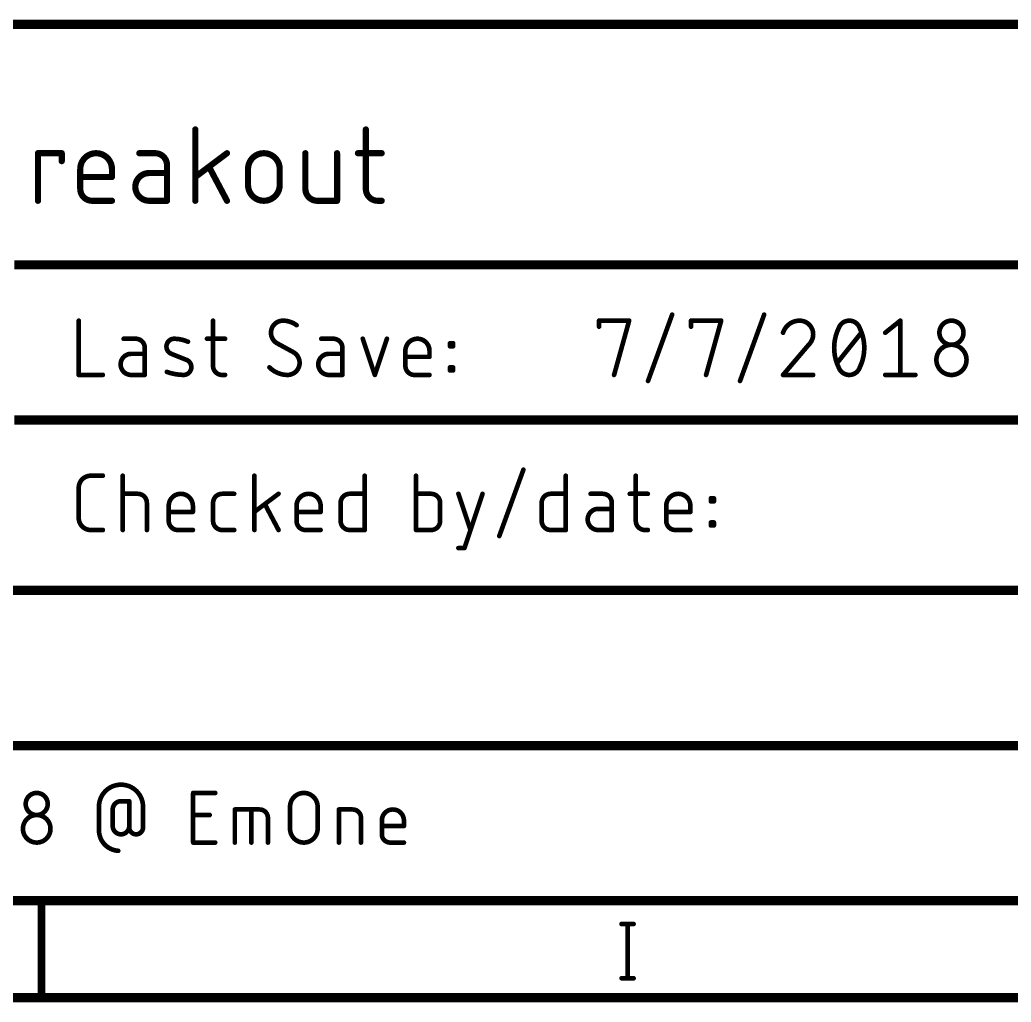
# Model space of a CAD drawing. Extents: x 0 to 388, y 0 to 261.
# Drawn here: x 306.39 to 338.88, y -0.15 to 32.03 of the extents above; entities that cross this region are included whole.
import ezdxf

# ---------------------------------------------------------------- set-up
doc = ezdxf.new("R2010")
doc.units = 0
doc.layers.add('94', color=14, linetype='CONTINUOUS')

msp = doc.modelspace()

# ---------------------------------------------------------------- linework, layer by layer
at = {"layer": '94'}
for points, const_width in [([(384.175, 31.877), (275.463, 31.877)], 0.3048), ([(312.1413, 26.1016), (312.1413, 28.4384)], 0.2032), ([(317.7302, 28.4384), (317.7302, 26.4911)], 0.2032), ([(306.9858, 26.1016), (306.9858, 27.6595)], 0.2032), ([(306.9858, 27.6595), (307.7647, 27.6595)], 0.2032), ([(307.7647, 27.6595), (307.7647, 27.3998)], 0.2032), ([(310.8248, 27.6595), (310.3055, 27.6595)], 0.2032), ([(313.1798, 27.6595), (312.1413, 26.8805)], 0.2032), ([(315.7484, 27.6595), (315.7484, 26.4911)], 0.2032), ([(316.787, 26.1016), (316.787, 27.6595)], 0.2032), ([(317.4706, 27.6595), (318.2495, 27.6595)], 0.2032), ([(311.2143, 26.1016), (311.2143, 27.27)], 0.2032), ([(313.1798, 26.1016), (312.5956, 27.2051)], 0.2032), ([(308.3713, 26.4911), (308.3713, 27.1402)], 0.2032), ([(309.4099, 26.8805), (308.3713, 26.8805)], 0.2032), ([(309.4099, 27.1402), (309.4099, 26.8805)], 0.2032), ([(311.2143, 27.0104), (310.6301, 27.0104)], 0.2032), ([(313.8694, 26.6209), (313.8694, 27.1402)], 0.2032), ([(314.9079, 27.1402), (314.9079, 26.6209)], 0.2032), ([(309.4099, 26.1016), (308.7608, 26.1016)], 0.2032), ([(310.6301, 26.1016), (311.2143, 26.1016)], 0.2032), ([(316.1379, 26.1016), (316.787, 26.1016)], 0.2032), ([(318.1197, 26.1016), (318.2495, 26.1016)], 0.2032), ([(306.213, 24.003), (384.175, 24.003)], 0.3048), ([(326.9775, 20.1986), (327.7677, 22.3718)], 0.1524), ([(329.9926, 20.1986), (330.7828, 22.3718)], 0.1524), ([(308.3212, 22.1742), (308.3212, 20.3962)], 0.1524), ([(312.7226, 22.1742), (312.7226, 20.6925)], 0.1524), ([(325.3712, 21.9766), (325.3712, 22.1742)], 0.1524), ([(325.3712, 22.1742), (326.359, 22.1742)], 0.1524), ([(326.359, 22.1742), (325.8651, 20.3962)], 0.1524), ([(328.3863, 21.9766), (328.3863, 22.1742)], 0.1524), ([(328.3863, 22.1742), (329.3741, 22.1742)], 0.1524), ([(329.3741, 22.1742), (328.8802, 20.3962)], 0.1524), ([(334.7514, 21.7791), (335.2453, 22.1742)], 0.1524), ([(335.2453, 22.1742), (335.2453, 20.3962)], 0.1524), ([(333.1752, 20.7913), (333.9654, 21.7791)], 0.1524), ([(310.1884, 21.5815), (309.7932, 21.5815)], 0.1524), ([(312.5251, 21.5815), (313.1177, 21.5815)], 0.1524), ([(315.3621, 21.137), (314.8188, 21.4334)], 0.1524), ([(316.6652, 21.5815), (316.2701, 21.5815)], 0.1524), ([(317.6299, 21.5815), (318.025, 20.3962)], 0.1524), ([(318.025, 20.3962), (318.4201, 21.5815)], 0.1524), ([(320.4881, 21.3346), (320.4881, 21.4334)], 0.1524), ([(320.4881, 21.4334), (320.5869, 21.4334)], 0.1524), ([(320.5869, 21.4334), (320.5869, 21.3346)], 0.1524), ([(332.241, 21.384), (331.4014, 20.3962)], 0.1524), ([(310.4847, 21.0876), (310.0402, 21.0876)], 0.1524), ([(310.4847, 20.3962), (310.4847, 21.2852)], 0.1524), ([(311.8509, 20.8901), (311.357, 21.0876)], 0.1524), ([(316.9615, 21.0876), (316.517, 21.0876)], 0.1524), ([(316.9615, 20.3962), (316.9615, 21.2852)], 0.1524), ([(319.0257, 20.6925), (319.0257, 21.1864)], 0.1524), ([(319.816, 21.1864), (319.816, 20.9889)], 0.1524), ([(320.5869, 21.3346), (320.4881, 21.3346)], 0.1524), ([(319.816, 20.9889), (319.0257, 20.9889)], 0.1524), ([(308.3212, 20.3962), (309.1114, 20.3962)], 0.1524), ([(310.0402, 20.3962), (310.4847, 20.3962)], 0.1524), ([(313.019, 20.3962), (313.1177, 20.3962)], 0.1524), ([(316.517, 20.3962), (316.9615, 20.3962)], 0.1524), ([(319.816, 20.3962), (319.3221, 20.3962)], 0.1524), ([(320.4881, 20.5444), (320.4881, 20.6431)], 0.1524), ([(320.4881, 20.6431), (320.5869, 20.6431)], 0.1524), ([(320.5869, 20.5444), (320.4881, 20.5444)], 0.1524), ([(320.5869, 20.6431), (320.5869, 20.5444)], 0.1524), ([(331.4014, 20.3962), (332.3891, 20.3962)], 0.1524), ([(334.7514, 20.3962), (335.7392, 20.3962)], 0.1524), ([(384.175, 18.923), (306.213, 18.923)], 0.3048), ([(322.1031, 15.1186), (322.8933, 17.2918)], 0.1524), ([(308.7163, 17.0942), (309.1114, 17.0942)], 0.1524), ([(309.7636, 15.3162), (309.7636, 17.0942)], 0.1524), ([(314.0786, 15.3162), (314.0786, 17.0942)], 0.1524), ([(317.6938, 17.0942), (317.6938, 15.3162)], 0.1524), ([(319.374, 17.0942), (319.374, 15.3162)], 0.1524), ([(324.2824, 17.0942), (324.2824, 15.3162)], 0.1524), ([(326.5761, 17.0942), (326.5761, 15.6125)], 0.1524), ([(308.3212, 15.7113), (308.3212, 16.6991)], 0.1524), ([(309.7636, 16.5015), (310.2575, 16.5015)], 0.1524), ([(313.0209, 16.5015), (313.416, 16.5015)], 0.1524), ([(314.8689, 16.5015), (314.0786, 15.9089)], 0.1524), ([(317.2, 16.5015), (317.6938, 16.5015)], 0.1524), ([(319.8679, 16.5015), (319.374, 16.5015)], 0.1524), ([(320.7631, 16.5015), (321.1582, 15.3162)], 0.1524), ([(320.9606, 14.7235), (321.5533, 16.5015)], 0.1524), ([(323.7885, 16.5015), (324.2824, 16.5015)], 0.1524), ([(325.4936, 16.5015), (325.0985, 16.5015)], 0.1524), ([(326.3786, 16.5015), (326.9712, 16.5015)], 0.1524), ([(310.5538, 16.2052), (310.5538, 15.3162)], 0.1524), ([(312.7245, 15.6125), (312.7245, 16.2052)], 0.1524), ([(316.9036, 15.6125), (316.9036, 16.2052)], 0.1524), ([(320.1643, 15.6125), (320.1643, 16.2052)], 0.1524), ([(323.4921, 15.6125), (323.4921, 16.2052)], 0.1524), ([(325.7899, 15.3162), (325.7899, 16.2052)], 0.1524), ([(329.0373, 16.2546), (329.0373, 16.3534)], 0.1524), ([(329.0373, 16.3534), (329.1361, 16.3534)], 0.1524), ([(329.1361, 16.2546), (329.0373, 16.2546)], 0.1524), ([(329.1361, 16.3534), (329.1361, 16.2546)], 0.1524), ([(311.2711, 15.6125), (311.2711, 16.1064)], 0.1524), ([(312.0614, 15.9089), (311.2711, 15.9089)], 0.1524), ([(312.0614, 16.1064), (312.0614, 15.9089)], 0.1524), ([(314.8689, 15.3162), (314.4244, 16.1558)], 0.1524), ([(315.4588, 15.6125), (315.4588, 16.1064)], 0.1524), ([(316.249, 15.9089), (315.4588, 15.9089)], 0.1524), ([(316.249, 16.1064), (316.249, 15.9089)], 0.1524), ([(325.7899, 16.0076), (325.3454, 16.0076)], 0.1524), ([(327.5749, 15.6125), (327.5749, 16.1064)], 0.1524), ([(328.3651, 15.9089), (327.5749, 15.9089)], 0.1524), ([(328.3651, 16.1064), (328.3651, 15.9089)], 0.1524), ([(329.0373, 15.4644), (329.0373, 15.5631)], 0.1524), ([(329.0373, 15.5631), (329.1361, 15.5631)], 0.1524), ([(329.1361, 15.5631), (329.1361, 15.4644)], 0.1524), ([(309.1114, 15.3162), (308.7163, 15.3162)], 0.1524), ([(312.0614, 15.3162), (311.5675, 15.3162)], 0.1524), ([(313.416, 15.3162), (313.0209, 15.3162)], 0.1524), ([(316.249, 15.3162), (315.7551, 15.3162)], 0.1524), ([(317.6938, 15.3162), (317.2, 15.3162)], 0.1524), ([(319.374, 15.3162), (319.8679, 15.3162)], 0.1524), ([(324.2824, 15.3162), (323.7885, 15.3162)], 0.1524), ([(325.3454, 15.3162), (325.7899, 15.3162)], 0.1524), ([(326.8725, 15.3162), (326.9712, 15.3162)], 0.1524), ([(328.3651, 15.3162), (327.8713, 15.3162)], 0.1524), ([(329.1361, 15.4644), (329.0373, 15.4644)], 0.1524), ([(320.7631, 14.7235), (320.9606, 14.7235)], 0.1524), ([(275.463, 13.335), (358.68, 13.335)], 0.3048), ([(275.59, 8.255), (384.048, 8.255)], 0.3048), ([(309.9769, 6.4309), (309.706, 6.4309)], 0.1524), ([(309.9769, 6.4309), (309.9769, 5.5729)], 0.1524), ([(312.071, 5.0762), (312.071, 6.7018)], 0.1524), ([(312.071, 6.7018), (312.7935, 6.7018)], 0.1524), ([(308.9835, 6.2502), (308.9835, 5.4826)], 0.1524), ([(309.435, 6.1599), (309.435, 5.6181)], 0.1524), ([(310.4285, 5.5729), (310.4285, 6.2502)], 0.1524), ([(313.4367, 5.0762), (313.4367, 6.1599)], 0.1524), ([(313.4367, 6.1599), (314.2495, 6.1599)], 0.1524), ([(313.9785, 5.0762), (313.9785, 6.1599)], 0.1524), ([(315.2464, 5.5278), (315.2464, 6.2502)], 0.1524), ([(316.1495, 6.2502), (316.1495, 5.5278)], 0.1524), ([(316.8477, 5.0762), (316.8477, 6.1599)], 0.1524), ([(316.8477, 6.1599), (317.2993, 6.1599)], 0.1524), ([(312.071, 5.9793), (312.6129, 5.9793)], 0.1524), ([(314.5204, 5.889), (314.5204, 5.0762)], 0.1524), ([(317.5702, 5.889), (317.5702, 5.0762)], 0.1524), ([(318.2545, 5.3471), (318.2545, 5.7987)], 0.1524), ([(318.977, 5.7987), (318.977, 5.6181)], 0.1524), ([(318.977, 5.6181), (318.2545, 5.6181)], 0.1524), ([(312.7935, 5.0762), (312.071, 5.0762)], 0.1524), ([(318.977, 5.0762), (318.5255, 5.0762)], 0.1524), ([(275.463, 3.175), (384.175, 3.175)], 0.3048), ([(307.1, 0), (307.1, 3)], 0.254), ([(326.1102, 2.4082), (326.5053, 2.4082)], 0.1524), ([(326.3078, 2.4082), (326.3078, 0.6302)], 0.1524), ([(326.1102, 0.6302), (326.5053, 0.6302)], 0.1524), ([(269.1, 0), (307.1, 0)], 0.3048), ([(307.1, 0), (345.1, 0)], 0.3048)]:
    msp.add_lwpolyline(points, dxfattribs=dict(at, const_width=const_width))
for points, const_width in [([(312.1921, 28.4384, 1), (312.0905, 28.4384)], 0.1016), ([(317.781, 28.4384, 1), (317.6794, 28.4384)], 0.1016), ([(307.0366, 27.6595, 1), (306.935, 27.6595)], 0.1016), ([(306.9858, 27.7103, 1), (306.9858, 27.6087)], 0.1016), ([(307.8155, 27.6595, 1), (307.7139, 27.6595)], 0.1016), ([(307.7647, 27.6087, 1), (307.7647, 27.7103)], 0.1016), ([(309.4099, 27.1402, 1), (308.3713, 27.1402)], 0.2032), ([(310.3055, 27.7103, 1), (310.3055, 27.6087)], 0.1016), ([(311.2143, 27.27, 0.4142), (310.8248, 27.6595)], 0.2032), ([(310.8248, 27.7103, 1), (310.8248, 27.6087)], 0.1016), ([(310.8248, 27.6087, 1), (310.8248, 27.7103)], 0.1016), ([(313.2103, 27.6188, 1), (313.1494, 27.7001)], 0.1016), ([(314.9079, 27.1402, 1), (313.8694, 27.1402)], 0.2032), ([(315.7992, 27.6595, 1), (315.6976, 27.6595)], 0.1016), ([(316.8378, 27.6595, 1), (316.7362, 27.6595)], 0.1016), ([(317.4706, 27.7103, 1), (317.4706, 27.6087)], 0.1016), ([(318.2495, 27.6087, 1), (318.2495, 27.7103)], 0.1016), ([(307.7139, 27.3998, 1), (307.8155, 27.3998)], 0.1016), ([(311.2651, 27.27, 1), (311.1635, 27.27)], 0.1016), ([(311.1635, 27.27, 1), (311.2651, 27.27)], 0.1016), ([(312.6405, 27.2289, 1), (312.5507, 27.1813)], 0.1016), ([(308.4221, 27.1402, 1), (308.3205, 27.1402)], 0.1016), ([(308.3205, 27.1402, 1), (308.4221, 27.1402)], 0.1016), ([(308.3713, 26.9313, 1), (308.3713, 26.8297)], 0.1016), ([(309.4607, 27.1402, 1), (309.3591, 27.1402)], 0.1016), ([(309.3591, 27.1402, 1), (309.4607, 27.1402)], 0.1016), ([(309.4099, 26.8297, 1), (309.4099, 26.9313)], 0.1016), ([(310.6301, 27.0104, 1), (310.6301, 26.1016)], 0.2032), ([(310.6301, 27.0612, 1), (310.6301, 26.9596)], 0.1016), ([(310.6301, 26.9596, 1), (310.6301, 27.0612)], 0.1016), ([(311.2143, 26.9596, 1), (311.2143, 27.0612)], 0.1016), ([(312.1108, 26.9212, 1), (312.1717, 26.8399)], 0.1016), ([(313.9202, 27.1402, 1), (313.8186, 27.1402)], 0.1016), ([(313.8186, 27.1402, 1), (313.9202, 27.1402)], 0.1016), ([(314.9587, 27.1402, 1), (314.8571, 27.1402)], 0.1016), ([(314.8571, 27.1402, 1), (314.9587, 27.1402)], 0.1016), ([(309.3591, 26.8805, 1), (309.4607, 26.8805)], 0.1016), ([(313.8694, 26.6209, 1), (314.9079, 26.6209)], 0.2032), ([(313.9202, 26.6209, 1), (313.8186, 26.6209)], 0.1016), ([(313.8186, 26.6209, 1), (313.9202, 26.6209)], 0.1016), ([(314.9587, 26.6209, 1), (314.8571, 26.6209)], 0.1016), ([(314.8571, 26.6209, 1), (314.9587, 26.6209)], 0.1016), ([(308.3713, 26.4911, 0.4142), (308.7608, 26.1016)], 0.2032), ([(308.4221, 26.4911, 1), (308.3205, 26.4911)], 0.1016), ([(308.3205, 26.4911, 1), (308.4221, 26.4911)], 0.1016), ([(315.7484, 26.4911, 0.4142), (316.1379, 26.1016)], 0.2032), ([(315.7992, 26.4911, 1), (315.6976, 26.4911)], 0.1016), ([(315.6976, 26.4911, 1), (315.7992, 26.4911)], 0.1016), ([(317.7302, 26.4911, 0.4142), (318.1197, 26.1016)], 0.2032), ([(317.781, 26.4911, 1), (317.6794, 26.4911)], 0.1016), ([(317.6794, 26.4911, 1), (317.781, 26.4911)], 0.1016), ([(306.935, 26.1016, 1), (307.0366, 26.1016)], 0.1016), ([(308.7608, 26.1524, 1), (308.7608, 26.0508)], 0.1016), ([(308.7608, 26.0508, 1), (308.7608, 26.1524)], 0.1016), ([(309.4099, 26.0508, 1), (309.4099, 26.1524)], 0.1016), ([(310.6301, 26.1524, 1), (310.6301, 26.0508)], 0.1016), ([(310.6301, 26.0508, 1), (310.6301, 26.1524)], 0.1016), ([(311.1635, 26.1016, 1), (311.2651, 26.1016)], 0.1016), ([(311.2143, 26.0508, 1), (311.2143, 26.1524)], 0.1016), ([(312.0905, 26.1016, 1), (312.1921, 26.1016)], 0.1016), ([(313.1349, 26.0778, 1), (313.2247, 26.1254)], 0.1016), ([(316.1379, 26.1524, 1), (316.1379, 26.0508)], 0.1016), ([(316.1379, 26.0508, 1), (316.1379, 26.1524)], 0.1016), ([(316.7362, 26.1016, 1), (316.8378, 26.1016)], 0.1016), ([(316.787, 26.0508, 1), (316.787, 26.1524)], 0.1016), ([(318.1197, 26.1524, 1), (318.1197, 26.0508)], 0.1016), ([(318.1197, 26.0508, 1), (318.1197, 26.1524)], 0.1016), ([(318.2495, 26.0508, 1), (318.2495, 26.1524)], 0.1016), ([(327.8035, 22.3587, 1), (327.7319, 22.3848)], 0.0762), ([(330.8186, 22.3587, 1), (330.747, 22.3848)], 0.0762), ([(308.3593, 22.1742, 1), (308.2831, 22.1742)], 0.0762), ([(312.7607, 22.1742, 1), (312.6845, 22.1742)], 0.0762), ([(315.0163, 22.1742, 0.4142), (314.6212, 21.7791)], 0.1524), ([(315.4608, 22.026, 0.1623), (315.0163, 22.1742)], 0.1524), ([(315.0163, 22.2123, 1), (315.0163, 22.1361)], 0.0762), ([(315.0163, 22.1361, 1), (315.0163, 22.2123)], 0.0762), ([(315.438, 21.9956, 1), (315.4837, 22.0565)], 0.0762), ([(325.4093, 22.1742, 1), (325.3331, 22.1742)], 0.0762), ([(325.3712, 22.2123, 1), (325.3712, 22.1361)], 0.0762), ([(326.3957, 22.164, 1), (326.3223, 22.1844)], 0.0762), ([(326.359, 22.1361, 1), (326.359, 22.2123)], 0.0762), ([(328.4244, 22.1742, 1), (328.3482, 22.1742)], 0.0762), ([(328.3863, 22.2123, 1), (328.3863, 22.1361)], 0.0762), ([(329.4108, 22.164, 1), (329.3373, 22.1844)], 0.0762), ([(329.3741, 22.1361, 1), (329.3741, 22.2123)], 0.0762), ([(331.9446, 22.1742, 0.3252), (331.4014, 21.7791)], 0.1524), ([(332.3891, 21.7297, 0.4142), (331.9446, 22.1742)], 0.1524), ([(331.9446, 22.2123, 1), (331.9446, 22.1361)], 0.0762), ([(331.9446, 22.1361, 1), (331.9446, 22.2123)], 0.0762), ([(333.5703, 22.1742, 0.3205), (333.2246, 21.9273)], 0.1524), ([(333.916, 21.9273, 0.3205), (333.5703, 22.1742)], 0.1524), ([(333.5703, 22.2123, 1), (333.5703, 22.1361)], 0.0762), ([(333.5703, 22.1361, 1), (333.5703, 22.2123)], 0.0762), ([(335.2834, 22.1742, 1), (335.2072, 22.1742)], 0.0762), ([(335.2691, 22.1444, 1), (335.2215, 22.204)], 0.0762), ([(337.3155, 21.7791, 1), (336.5253, 21.7791)], 0.1524), ([(314.6212, 21.7791, 0.2656), (314.8188, 21.4334)], 0.1524), ([(314.6593, 21.7791, 1), (314.5831, 21.7791)], 0.0762), ([(314.5831, 21.7791, 1), (314.6593, 21.7791)], 0.0762), ([(325.3331, 21.9766, 1), (325.4093, 21.9766)], 0.0762), ([(328.3482, 21.9766, 1), (328.4244, 21.9766)], 0.0762), ([(331.3651, 21.7908, 1), (331.4376, 21.7673)], 0.0762), ([(332.241, 21.384, 0.2053), (332.3891, 21.7297)], 0.1524), ([(332.4272, 21.7297, 1), (332.351, 21.7297)], 0.0762), ([(332.351, 21.7297, 1), (332.4272, 21.7297)], 0.0762), ([(333.2246, 21.9273, 0.1139), (333.0764, 21.2852)], 0.1524), ([(333.1885, 21.9396, 1), (333.2606, 21.9149)], 0.0762), ([(333.2588, 21.9106, 1), (333.1903, 21.9439)], 0.0762), ([(334.0642, 21.2852, 0.1139), (333.916, 21.9273)], 0.1524), ([(333.9503, 21.9439, 1), (333.8818, 21.9106)], 0.0762), ([(333.88, 21.9149, 1), (333.9521, 21.9396)], 0.0762), ([(333.9952, 21.7553, 1), (333.9356, 21.8029)], 0.0762), ([(334.7276, 21.8088, 1), (334.7752, 21.7493)], 0.0762), ([(336.5253, 21.7791, 1), (337.3155, 21.7791)], 0.1524), ([(336.5634, 21.7791, 1), (336.4872, 21.7791)], 0.0762), ([(336.4872, 21.7791, 1), (336.5634, 21.7791)], 0.0762), ([(337.3536, 21.7791, 1), (337.2774, 21.7791)], 0.0762), ([(337.2774, 21.7791, 1), (337.3536, 21.7791)], 0.0762), ([(309.7932, 21.6196, 1), (309.7932, 21.5434)], 0.0762), ([(310.4847, 21.2852, 0.4142), (310.1884, 21.5815)], 0.1524), ([(310.1884, 21.6196, 1), (310.1884, 21.5434)], 0.0762), ([(310.1884, 21.5434, 1), (310.1884, 21.6196)], 0.0762), ([(311.4558, 21.5815, 0.8318), (311.357, 21.0876)], 0.1524), ([(311.4563, 21.6196, 1), (311.4552, 21.5434)], 0.0762), ([(311.9003, 21.4828, 0.1025), (311.4558, 21.5815)], 0.1524), ([(311.4552, 21.5434, 1), (311.4563, 21.6196)], 0.0762), ([(311.8847, 21.448, 1), (311.9159, 21.5175)], 0.0762), ([(312.5251, 21.6196, 1), (312.5251, 21.5434)], 0.0762), ([(313.1177, 21.5434, 1), (313.1177, 21.6196)], 0.0762), ([(314.837, 21.4668, 1), (314.8005, 21.3999)], 0.0762), ([(314.7994, 21.4005, 1), (314.8381, 21.4662)], 0.0762), ([(316.2701, 21.6196, 1), (316.2701, 21.5434)], 0.0762), ([(316.9615, 21.2852, 0.4142), (316.6652, 21.5815)], 0.1524), ([(316.6652, 21.6196, 1), (316.6652, 21.5434)], 0.0762), ([(316.6652, 21.5434, 1), (316.6652, 21.6196)], 0.0762), ([(317.666, 21.5936, 1), (317.5937, 21.5695)], 0.0762), ([(318.4562, 21.5695, 1), (318.3839, 21.5936)], 0.0762), ([(319.8159, 21.1864, 1), (319.0257, 21.1864)], 0.1524), ([(320.5262, 21.4334, 1), (320.45, 21.4334)], 0.0762), ([(320.4881, 21.4715, 1), (320.4881, 21.3953)], 0.0762), ([(320.625, 21.4334, 1), (320.5488, 21.4334)], 0.0762), ([(320.5869, 21.3953, 1), (320.5869, 21.4715)], 0.0762), ([(332.2147, 21.4116, 1), (332.2672, 21.3564)], 0.0762), ([(332.27, 21.3593, 1), (332.2119, 21.4087)], 0.0762), ([(337.4143, 20.8901, 1), (336.4265, 20.8901)], 0.1524), ([(310.0402, 21.0876, 1), (310.0402, 20.3962)], 0.1524), ([(310.0402, 21.1257, 1), (310.0402, 21.0495)], 0.0762), ([(310.0402, 21.0495, 1), (310.0402, 21.1257)], 0.0762), ([(310.5228, 21.2852, 1), (310.4466, 21.2852)], 0.0762), ([(310.4466, 21.2852, 1), (310.5228, 21.2852)], 0.0762), ([(310.4847, 21.0495, 1), (310.4847, 21.1257)], 0.0762), ([(311.3712, 21.123, 1), (311.3429, 21.0523)], 0.0762), ([(311.3429, 21.0523, 1), (311.3712, 21.123)], 0.0762), ([(315.3814, 21.1699, 1), (315.3427, 21.1042)], 0.0762), ([(315.5596, 20.7913, 0.2656), (315.3621, 21.137)], 0.1524), ([(315.3438, 21.1036, 1), (315.3803, 21.1705)], 0.0762), ([(316.517, 21.0876, 1), (316.517, 20.3962)], 0.1524), ([(316.517, 21.1257, 1), (316.517, 21.0495)], 0.0762), ([(316.517, 21.0495, 1), (316.517, 21.1257)], 0.0762), ([(316.9996, 21.2852, 1), (316.9234, 21.2852)], 0.0762), ([(316.9234, 21.2852, 1), (316.9996, 21.2852)], 0.0762), ([(316.9615, 21.0495, 1), (316.9615, 21.1257)], 0.0762), ([(319.0638, 21.1864, 1), (318.9876, 21.1864)], 0.0762), ([(318.9876, 21.1864, 1), (319.0638, 21.1864)], 0.0762), ([(319.7778, 21.1864, 1), (319.854, 21.1864)], 0.0762), ([(319.8541, 21.1864, 1), (319.7779, 21.1864)], 0.0762), ([(320.4881, 21.3727, 1), (320.4881, 21.2965)], 0.0762), ([(320.45, 21.3346, 1), (320.5262, 21.3346)], 0.0762), ([(320.5488, 21.3346, 1), (320.625, 21.3346)], 0.0762), ([(320.5869, 21.2965, 1), (320.5869, 21.3727)], 0.0762), ([(333.0764, 21.2852, 0.1139), (333.2246, 20.6431)], 0.1524), ([(333.1145, 21.2852, 1), (333.0383, 21.2852)], 0.0762), ([(333.0383, 21.2852, 1), (333.1145, 21.2852)], 0.0762), ([(333.916, 20.6431, 0.1139), (334.0642, 21.2852)], 0.1524), ([(334.1023, 21.2852, 1), (334.0261, 21.2852)], 0.0762), ([(334.0261, 21.2852, 1), (334.1023, 21.2852)], 0.0762), ([(311.7521, 20.3962, 0.8318), (311.8509, 20.8901)], 0.1524), ([(311.8651, 20.9255, 1), (311.8368, 20.8547)], 0.0762), ([(311.8368, 20.8547, 1), (311.8651, 20.9255)], 0.0762), ([(315.1645, 20.3962, 0.4142), (315.5596, 20.7913)], 0.1524), ([(315.5977, 20.7913, 1), (315.5215, 20.7913)], 0.0762), ([(315.5215, 20.7913, 1), (315.5977, 20.7913)], 0.0762), ([(319.0257, 21.027, 1), (319.0257, 20.9508)], 0.0762), ([(319.7779, 20.9889, 1), (319.8541, 20.9889)], 0.0762), ([(319.816, 20.9508, 1), (319.816, 21.027)], 0.0762), ([(333.1454, 20.8151, 1), (333.2049, 20.7675)], 0.0762), ([(336.4265, 20.8901, 1), (337.4143, 20.8901)], 0.1524), ([(336.4646, 20.8901, 1), (336.3884, 20.8901)], 0.0762), ([(336.3884, 20.8901, 1), (336.4646, 20.8901)], 0.0762), ([(337.4524, 20.8901, 1), (337.3762, 20.8901)], 0.0762), ([(337.3762, 20.8901, 1), (337.4524, 20.8901)], 0.0762), ([(308.3212, 20.4343, 1), (308.3212, 20.3581)], 0.0762), ([(309.1114, 20.3581, 1), (309.1114, 20.4343)], 0.0762), ([(310.0402, 20.4343, 1), (310.0402, 20.3581)], 0.0762), ([(310.0402, 20.3581, 1), (310.0402, 20.4343)], 0.0762), ([(310.4847, 20.3581, 1), (310.4847, 20.4343)], 0.0762), ([(311.2089, 20.495, 0.083), (311.7521, 20.3962)], 0.1524), ([(311.2217, 20.5308, 1), (311.196, 20.4591)], 0.0762), ([(311.7527, 20.4343, 1), (311.7516, 20.3581)], 0.0762), ([(311.7516, 20.3581, 1), (311.7527, 20.4343)], 0.0762), ([(312.7226, 20.6925, 0.4142), (313.019, 20.3962)], 0.1524), ([(312.7607, 20.6925, 1), (312.6845, 20.6925)], 0.0762), ([(312.6845, 20.6925, 1), (312.7607, 20.6925)], 0.0762), ([(313.019, 20.4343, 1), (313.019, 20.3581)], 0.0762), ([(313.019, 20.3581, 1), (313.019, 20.4343)], 0.0762), ([(313.1177, 20.3581, 1), (313.1177, 20.4343)], 0.0762), ([(314.5989, 20.67, 1), (314.5448, 20.6163)], 0.0762), ([(314.5718, 20.6431, 0.2), (315.1645, 20.3962)], 0.1524), ([(315.1645, 20.4343, 1), (315.1645, 20.3581)], 0.0762), ([(315.1645, 20.3581, 1), (315.1645, 20.4343)], 0.0762), ([(316.517, 20.4343, 1), (316.517, 20.3581)], 0.0762), ([(316.517, 20.3581, 1), (316.517, 20.4343)], 0.0762), ([(316.9615, 20.3581, 1), (316.9615, 20.4343)], 0.0762), ([(319.0257, 20.6925, 0.4142), (319.3221, 20.3962)], 0.1524), ([(319.0638, 20.6925, 1), (318.9876, 20.6925)], 0.0762), ([(318.9876, 20.6925, 1), (319.0638, 20.6925)], 0.0762), ([(319.3221, 20.4343, 1), (319.3221, 20.3581)], 0.0762), ([(319.3221, 20.3581, 1), (319.3221, 20.4343)], 0.0762), ([(319.816, 20.3581, 1), (319.816, 20.4343)], 0.0762), ([(320.5262, 20.6431, 1), (320.45, 20.6431)], 0.0762), ([(320.4881, 20.6812, 1), (320.4881, 20.605)], 0.0762), ([(320.4881, 20.5825, 1), (320.4881, 20.5063)], 0.0762), ([(320.45, 20.5444, 1), (320.5262, 20.5444)], 0.0762), ([(320.625, 20.6431, 1), (320.5488, 20.6431)], 0.0762), ([(320.5488, 20.5444, 1), (320.625, 20.5444)], 0.0762), ([(320.5869, 20.605, 1), (320.5869, 20.6812)], 0.0762), ([(320.5869, 20.5063, 1), (320.5869, 20.5825)], 0.0762), ([(331.4014, 20.4343, 1), (331.4014, 20.3581)], 0.0762), ([(332.3891, 20.3581, 1), (332.3891, 20.4343)], 0.0762), ([(333.2606, 20.6555, 1), (333.1885, 20.6308)], 0.0762), ([(333.2246, 20.6431, 0.3205), (333.5703, 20.3962)], 0.1524), ([(333.1903, 20.6264, 1), (333.2588, 20.6598)], 0.0762), ([(333.5703, 20.3962, 0.3205), (333.916, 20.6431)], 0.1524), ([(333.5703, 20.4343, 1), (333.5703, 20.3581)], 0.0762), ([(333.5703, 20.3581, 1), (333.5703, 20.4343)], 0.0762), ([(333.8818, 20.6598, 1), (333.9503, 20.6264)], 0.0762), ([(333.952, 20.6308, 1), (333.88, 20.6555)], 0.0762), ([(334.7514, 20.4343, 1), (334.7514, 20.3581)], 0.0762), ([(335.7392, 20.3581, 1), (335.7392, 20.4343)], 0.0762), ([(308.2831, 20.3962, 1), (308.3593, 20.3962)], 0.0762), ([(310.4466, 20.3962, 1), (310.5228, 20.3962)], 0.0762), ([(316.9234, 20.3962, 1), (316.9996, 20.3962)], 0.0762), ([(317.9888, 20.4082, 1), (318.0611, 20.3842)], 0.0762), ([(317.9888, 20.3842, 1), (318.0611, 20.4082)], 0.0762), ([(325.8284, 20.4064, 1), (325.9018, 20.386)], 0.0762), ([(326.9417, 20.2117, 1), (327.0133, 20.1856)], 0.0762), ([(328.8435, 20.4064, 1), (328.9169, 20.386)], 0.0762), ([(329.9568, 20.2117, 1), (330.0284, 20.1856)], 0.0762), ([(331.3723, 20.4209, 1), (331.4304, 20.3715)], 0.0762), ([(335.2072, 20.3962, 1), (335.2834, 20.3962)], 0.0762), ([(322.9291, 17.2787, 1), (322.8575, 17.3048)], 0.0762), ([(308.7163, 17.0942, 0.4142), (308.3212, 16.6991)], 0.1524), ([(308.7163, 17.1323, 1), (308.7163, 17.0561)], 0.0762), ([(308.7163, 17.0561, 1), (308.7163, 17.1323)], 0.0762), ([(309.1114, 17.0561, 1), (309.1114, 17.1323)], 0.0762), ([(309.8017, 17.0942, 1), (309.7255, 17.0942)], 0.0762), ([(314.1167, 17.0942, 1), (314.0405, 17.0942)], 0.0762), ([(317.7319, 17.0942, 1), (317.6557, 17.0942)], 0.0762), ([(319.4121, 17.0942, 1), (319.3359, 17.0942)], 0.0762), ([(324.3205, 17.0942, 1), (324.2443, 17.0942)], 0.0762), ([(326.6142, 17.0942, 1), (326.538, 17.0942)], 0.0762), ([(308.3593, 16.6991, 1), (308.2831, 16.6991)], 0.0762), ([(308.2831, 16.6991, 1), (308.3593, 16.6991)], 0.0762), ([(309.7636, 16.5396, 1), (309.7636, 16.4634)], 0.0762), ([(310.5538, 16.2052, 0.4142), (310.2575, 16.5015)], 0.1524), ([(310.2575, 16.5396, 1), (310.2575, 16.4634)], 0.0762), ([(310.2575, 16.4634, 1), (310.2575, 16.5396)], 0.0762), ([(312.0614, 16.1064, 1), (311.2711, 16.1064)], 0.1524), ([(313.0209, 16.5015, 0.4142), (312.7245, 16.2052)], 0.1524), ([(313.0209, 16.5396, 1), (313.0209, 16.4634)], 0.0762), ([(313.0209, 16.4634, 1), (313.0209, 16.5396)], 0.0762), ([(313.416, 16.4634, 1), (313.416, 16.5396)], 0.0762), ([(314.8917, 16.4711, 1), (314.846, 16.532)], 0.0762), ([(316.249, 16.1064, 1), (315.4588, 16.1064)], 0.1524), ([(317.2, 16.5015, 0.4142), (316.9036, 16.2052)], 0.1524), ([(317.2, 16.5396, 1), (317.2, 16.4634)], 0.0762), ([(317.2, 16.4634, 1), (317.2, 16.5396)], 0.0762), ([(317.6938, 16.4634, 1), (317.6938, 16.5396)], 0.0762), ([(319.374, 16.5396, 1), (319.374, 16.4634)], 0.0762), ([(320.1643, 16.2052, 0.4142), (319.8679, 16.5015)], 0.1524), ([(319.8679, 16.5396, 1), (319.8679, 16.4634)], 0.0762), ([(319.8679, 16.4634, 1), (319.8679, 16.5396)], 0.0762), ([(320.7992, 16.5136, 1), (320.7269, 16.4895)], 0.0762), ([(321.5894, 16.4895, 1), (321.5171, 16.5136)], 0.0762), ([(323.7885, 16.5015, 0.4142), (323.4921, 16.2052)], 0.1524), ([(323.7885, 16.5396, 1), (323.7885, 16.4634)], 0.0762), ([(323.7885, 16.4634, 1), (323.7885, 16.5396)], 0.0762), ([(324.2824, 16.4634, 1), (324.2824, 16.5396)], 0.0762), ([(325.0985, 16.5396, 1), (325.0985, 16.4634)], 0.0762), ([(325.7899, 16.2052, 0.4142), (325.4936, 16.5015)], 0.1524), ([(325.4936, 16.5396, 1), (325.4936, 16.4634)], 0.0762), ([(325.4936, 16.4634, 1), (325.4936, 16.5396)], 0.0762), ([(326.3786, 16.5396, 1), (326.3786, 16.4634)], 0.0762), ([(326.9712, 16.4634, 1), (326.9712, 16.5396)], 0.0762), ([(328.3651, 16.1064, 1), (327.5749, 16.1064)], 0.1524), ([(310.5919, 16.2052, 1), (310.5157, 16.2052)], 0.0762), ([(310.5157, 16.2052, 1), (310.5919, 16.2052)], 0.0762), ([(312.7626, 16.2052, 1), (312.6864, 16.2052)], 0.0762), ([(312.6864, 16.2052, 1), (312.7626, 16.2052)], 0.0762), ([(316.9417, 16.2052, 1), (316.8655, 16.2052)], 0.0762), ([(316.8655, 16.2052, 1), (316.9417, 16.2052)], 0.0762), ([(320.2024, 16.2052, 1), (320.1262, 16.2052)], 0.0762), ([(320.1262, 16.2052, 1), (320.2024, 16.2052)], 0.0762), ([(323.5302, 16.2052, 1), (323.454, 16.2052)], 0.0762), ([(323.454, 16.2052, 1), (323.5302, 16.2052)], 0.0762), ([(325.828, 16.2052, 1), (325.7518, 16.2052)], 0.0762), ([(325.7518, 16.2052, 1), (325.828, 16.2052)], 0.0762), ([(329.0754, 16.3534, 1), (328.9992, 16.3534)], 0.0762), ([(329.0373, 16.3915, 1), (329.0373, 16.3153)], 0.0762), ([(329.0373, 16.2927, 1), (329.0373, 16.2165)], 0.0762), ([(328.9992, 16.2546, 1), (329.0754, 16.2546)], 0.0762), ([(329.1742, 16.3534, 1), (329.098, 16.3534)], 0.0762), ([(329.098, 16.2546, 1), (329.1742, 16.2546)], 0.0762), ([(329.1361, 16.3153, 1), (329.1361, 16.3915)], 0.0762), ([(329.1361, 16.2165, 1), (329.1361, 16.2927)], 0.0762), ([(311.3092, 16.1064, 1), (311.233, 16.1064)], 0.0762), ([(311.233, 16.1064, 1), (311.3092, 16.1064)], 0.0762), ([(311.2711, 15.947, 1), (311.2711, 15.8708)], 0.0762), ([(312.0995, 16.1064, 1), (312.0233, 16.1064)], 0.0762), ([(312.0233, 16.1064, 1), (312.0995, 16.1064)], 0.0762), ([(312.0233, 15.9089, 1), (312.0995, 15.9089)], 0.0762), ([(312.0614, 15.8708, 1), (312.0614, 15.947)], 0.0762), ([(314.0558, 15.9393, 1), (314.1015, 15.8784)], 0.0762), ([(314.458, 16.1736, 1), (314.3907, 16.138)], 0.0762), ([(315.4969, 16.1064, 1), (315.4207, 16.1064)], 0.0762), ([(315.4207, 16.1064, 1), (315.4969, 16.1064)], 0.0762), ([(315.4588, 15.947, 1), (315.4588, 15.8708)], 0.0762), ([(316.2871, 16.1064, 1), (316.2109, 16.1064)], 0.0762), ([(316.2109, 16.1064, 1), (316.2871, 16.1064)], 0.0762), ([(316.2109, 15.9089, 1), (316.2871, 15.9089)], 0.0762), ([(316.249, 15.8708, 1), (316.249, 15.947)], 0.0762), ([(325.3454, 16.0076, 1), (325.3454, 15.3162)], 0.1524), ([(325.3454, 16.0457, 1), (325.3454, 15.9695)], 0.0762), ([(325.3454, 15.9695, 1), (325.3454, 16.0457)], 0.0762), ([(325.7899, 15.9695, 1), (325.7899, 16.0457)], 0.0762), ([(327.613, 16.1064, 1), (327.5368, 16.1064)], 0.0762), ([(327.5368, 16.1064, 1), (327.613, 16.1064)], 0.0762), ([(327.5749, 15.947, 1), (327.5749, 15.8708)], 0.0762), ([(328.4032, 16.1064, 1), (328.327, 16.1064)], 0.0762), ([(328.327, 16.1064, 1), (328.4032, 16.1064)], 0.0762), ([(328.327, 15.9089, 1), (328.4032, 15.9089)], 0.0762), ([(328.3651, 15.8708, 1), (328.3651, 15.947)], 0.0762), ([(308.3212, 15.7113, 0.4142), (308.7163, 15.3162)], 0.1524), ([(308.3593, 15.7113, 1), (308.2831, 15.7113)], 0.0762), ([(308.2831, 15.7113, 1), (308.3593, 15.7113)], 0.0762), ([(311.2711, 15.6125, 0.4142), (311.5675, 15.3162)], 0.1524), ([(311.3092, 15.6125, 1), (311.233, 15.6125)], 0.0762), ([(311.233, 15.6125, 1), (311.3092, 15.6125)], 0.0762), ([(312.7245, 15.6125, 0.4142), (313.0209, 15.3162)], 0.1524), ([(312.7626, 15.6125, 1), (312.6864, 15.6125)], 0.0762), ([(312.6864, 15.6125, 1), (312.7626, 15.6125)], 0.0762), ([(315.4588, 15.6125, 0.4142), (315.7551, 15.3162)], 0.1524), ([(315.4969, 15.6125, 1), (315.4207, 15.6125)], 0.0762), ([(315.4207, 15.6125, 1), (315.4969, 15.6125)], 0.0762), ([(316.9036, 15.6125, 0.4142), (317.2, 15.3162)], 0.1524), ([(316.9417, 15.6125, 1), (316.8655, 15.6125)], 0.0762), ([(316.8655, 15.6125, 1), (316.9417, 15.6125)], 0.0762), ([(319.8679, 15.3162, 0.4142), (320.1643, 15.6125)], 0.1524), ([(320.2024, 15.6125, 1), (320.1262, 15.6125)], 0.0762), ([(320.1262, 15.6125, 1), (320.2024, 15.6125)], 0.0762), ([(323.4921, 15.6125, 0.4142), (323.7885, 15.3162)], 0.1524), ([(323.5302, 15.6125, 1), (323.454, 15.6125)], 0.0762), ([(323.454, 15.6125, 1), (323.5302, 15.6125)], 0.0762), ([(326.5761, 15.6125, 0.4142), (326.8725, 15.3162)], 0.1524), ([(326.6142, 15.6125, 1), (326.538, 15.6125)], 0.0762), ([(326.538, 15.6125, 1), (326.6142, 15.6125)], 0.0762), ([(327.5749, 15.6125, 0.4142), (327.8713, 15.3162)], 0.1524), ([(327.613, 15.6125, 1), (327.5368, 15.6125)], 0.0762), ([(327.5368, 15.6125, 1), (327.613, 15.6125)], 0.0762), ([(329.0754, 15.5631, 1), (328.9992, 15.5631)], 0.0762), ([(329.0373, 15.6012, 1), (329.0373, 15.525)], 0.0762), ([(329.1742, 15.5631, 1), (329.098, 15.5631)], 0.0762), ([(329.1361, 15.525, 1), (329.1361, 15.6012)], 0.0762), ([(308.7163, 15.3543, 1), (308.7163, 15.2781)], 0.0762), ([(308.7163, 15.2781, 1), (308.7163, 15.3543)], 0.0762), ([(309.1114, 15.2781, 1), (309.1114, 15.3543)], 0.0762), ([(309.7255, 15.3162, 1), (309.8017, 15.3162)], 0.0762), ([(310.5157, 15.3162, 1), (310.5919, 15.3162)], 0.0762), ([(311.5675, 15.3543, 1), (311.5675, 15.2781)], 0.0762), ([(311.5675, 15.2781, 1), (311.5675, 15.3543)], 0.0762), ([(312.0614, 15.2781, 1), (312.0614, 15.3543)], 0.0762), ([(313.0209, 15.3543, 1), (313.0209, 15.2781)], 0.0762), ([(313.0209, 15.2781, 1), (313.0209, 15.3543)], 0.0762), ([(313.416, 15.2781, 1), (313.416, 15.3543)], 0.0762), ([(314.0405, 15.3162, 1), (314.1167, 15.3162)], 0.0762), ([(314.8352, 15.2984, 1), (314.9025, 15.334)], 0.0762), ([(315.7551, 15.3543, 1), (315.7551, 15.2781)], 0.0762), ([(315.7551, 15.2781, 1), (315.7551, 15.3543)], 0.0762), ([(316.249, 15.2781, 1), (316.249, 15.3543)], 0.0762), ([(317.2, 15.3543, 1), (317.2, 15.2781)], 0.0762), ([(317.2, 15.2781, 1), (317.2, 15.3543)], 0.0762), ([(317.6557, 15.3162, 1), (317.7319, 15.3162)], 0.0762), ([(317.6938, 15.2781, 1), (317.6938, 15.3543)], 0.0762), ([(319.374, 15.3543, 1), (319.374, 15.2781)], 0.0762), ([(319.3359, 15.3162, 1), (319.4121, 15.3162)], 0.0762), ([(319.8679, 15.3543, 1), (319.8679, 15.2781)], 0.0762), ([(319.8679, 15.2781, 1), (319.8679, 15.3543)], 0.0762), ([(321.122, 15.3042, 1), (321.1943, 15.3282)], 0.0762), ([(323.7885, 15.3543, 1), (323.7885, 15.2781)], 0.0762), ([(323.7885, 15.2781, 1), (323.7885, 15.3543)], 0.0762), ([(324.2443, 15.3162, 1), (324.3205, 15.3162)], 0.0762), ([(324.2824, 15.2781, 1), (324.2824, 15.3543)], 0.0762), ([(325.3454, 15.3543, 1), (325.3454, 15.2781)], 0.0762), ([(325.3454, 15.2781, 1), (325.3454, 15.3543)], 0.0762), ([(325.7518, 15.3162, 1), (325.828, 15.3162)], 0.0762), ([(325.7899, 15.2781, 1), (325.7899, 15.3543)], 0.0762), ([(326.8725, 15.3543, 1), (326.8725, 15.2781)], 0.0762), ([(326.8725, 15.2781, 1), (326.8725, 15.3543)], 0.0762), ([(326.9712, 15.2781, 1), (326.9712, 15.3543)], 0.0762), ([(327.8713, 15.3543, 1), (327.8713, 15.2781)], 0.0762), ([(327.8713, 15.2781, 1), (327.8713, 15.3543)], 0.0762), ([(328.3651, 15.2781, 1), (328.3651, 15.3543)], 0.0762), ([(329.0373, 15.5025, 1), (329.0373, 15.4263)], 0.0762), ([(328.9992, 15.4644, 1), (329.0754, 15.4644)], 0.0762), ([(329.098, 15.4644, 1), (329.1742, 15.4644)], 0.0762), ([(329.1361, 15.4263, 1), (329.1361, 15.5025)], 0.0762), ([(322.0673, 15.1317, 1), (322.1389, 15.1056)], 0.0762), ([(320.7631, 14.7616, 1), (320.7631, 14.6854)], 0.0762), ([(320.9245, 14.7356, 1), (320.9968, 14.7115)], 0.0762), ([(320.9606, 14.6854, 1), (320.9606, 14.7616)], 0.0762), ([(310.4285, 6.2502, 1), (308.9835, 6.2502)], 0.1524), ([(307.3057, 6.3406, 1), (306.5832, 6.3406)], 0.1524), ([(309.706, 6.4309, 0.4142), (309.435, 6.1599)], 0.1524), ([(309.706, 6.469, 1), (309.706, 6.3928)], 0.0762), ([(309.706, 6.3928, 1), (309.706, 6.469)], 0.0762), ([(310.015, 6.4309, 1), (309.9388, 6.4309)], 0.0762), ([(309.9769, 6.3928, 1), (309.9769, 6.469)], 0.0762), ([(312.1091, 6.7018, 1), (312.0329, 6.7018)], 0.0762), ([(312.071, 6.7399, 1), (312.071, 6.6637)], 0.0762), ([(312.7935, 6.6637, 1), (312.7935, 6.7399)], 0.0762), ([(316.1495, 6.2502, 1), (315.2464, 6.2502)], 0.1524), ([(306.5832, 6.3406, 1), (307.3057, 6.3406)], 0.1524), ([(306.6213, 6.3406, 1), (306.5451, 6.3406)], 0.0762), ([(306.5451, 6.3406, 1), (306.6213, 6.3406)], 0.0762), ([(307.3438, 6.3406, 1), (307.2676, 6.3406)], 0.0762), ([(307.2676, 6.3406, 1), (307.3438, 6.3406)], 0.0762), ([(309.0216, 6.2502, 1), (308.9454, 6.2502)], 0.0762), ([(308.9454, 6.2502, 1), (309.0216, 6.2502)], 0.0762), ([(309.3969, 6.1599, 1), (309.4731, 6.1599)], 0.0762), ([(309.4731, 6.1599, 1), (309.397, 6.1599)], 0.0762), ([(310.4666, 6.2502, 1), (310.3904, 6.2502)], 0.0762), ([(310.3904, 6.2502, 1), (310.4666, 6.2502)], 0.0762), ([(313.4748, 6.1599, 1), (313.3986, 6.1599)], 0.0762), ([(313.4367, 6.198, 1), (313.4367, 6.1218)], 0.0762), ([(314.0166, 6.1599, 1), (313.9404, 6.1599)], 0.0762), ([(314.5204, 5.889, 0.4142), (314.2495, 6.1599)], 0.1524), ([(314.2495, 6.198, 1), (314.2495, 6.1218)], 0.0762), ([(314.2495, 6.1218, 1), (314.2495, 6.198)], 0.0762), ([(315.2845, 6.2502, 1), (315.2083, 6.2502)], 0.0762), ([(315.2083, 6.2502, 1), (315.2845, 6.2502)], 0.0762), ([(316.1876, 6.2502, 1), (316.1114, 6.2502)], 0.0762), ([(316.1114, 6.2502, 1), (316.1876, 6.2502)], 0.0762), ([(316.8858, 6.1599, 1), (316.8096, 6.1599)], 0.0762), ([(316.8477, 6.198, 1), (316.8477, 6.1218)], 0.0762), ([(317.5702, 5.889, 0.4142), (317.2993, 6.1599)], 0.1524), ([(317.2993, 6.198, 1), (317.2993, 6.1218)], 0.0762), ([(317.2993, 6.1218, 1), (317.2993, 6.198)], 0.0762), ([(318.977, 5.7987, 1), (318.2545, 5.7987)], 0.1524), ([(307.396, 5.5278, 1), (306.4929, 5.5278)], 0.1524), ([(312.071, 6.0174, 1), (312.071, 5.9412)], 0.0762), ([(312.6129, 5.9412, 1), (312.6129, 6.0174)], 0.0762), ([(314.5585, 5.889, 1), (314.4823, 5.889)], 0.0762), ([(314.4823, 5.889, 1), (314.5585, 5.889)], 0.0762), ([(317.6083, 5.889, 1), (317.5321, 5.889)], 0.0762), ([(317.5321, 5.889, 1), (317.6083, 5.889)], 0.0762), ([(318.2926, 5.7987, 1), (318.2164, 5.7987)], 0.0762), ([(319.0151, 5.7987, 1), (318.9389, 5.7987)], 0.0762), ([(306.4929, 5.5278, 1), (307.396, 5.5278)], 0.1524), ([(306.531, 5.5278, 1), (306.4548, 5.5278)], 0.0762), ([(306.4548, 5.5278, 1), (306.531, 5.5278)], 0.0762), ([(307.4341, 5.5278, 1), (307.3579, 5.5278)], 0.0762), ([(307.3579, 5.5278, 1), (307.4341, 5.5278)], 0.0762), ([(308.9835, 5.4826, 0.3942), (309.6157, 4.8053)], 0.1524), ([(309.0216, 5.4826, 1), (308.9454, 5.4826)], 0.0762), ([(309.435, 5.6181, 1), (309.9769, 5.6181)], 0.1524), ([(309.4731, 5.6181, 1), (309.397, 5.6181)], 0.0762), ([(309.397, 5.6181, 1), (309.4731, 5.6181)], 0.0762), ([(310.015, 5.6181, 1), (309.9388, 5.6181)], 0.0762), ([(309.9769, 5.5729, 1), (310.4285, 5.5729)], 0.1524), ([(310.015, 5.5729, 1), (309.9388, 5.5729)], 0.0762), ([(309.9388, 5.5729, 1), (310.015, 5.5729)], 0.0762), ([(310.4666, 5.5729, 1), (310.3904, 5.5729)], 0.0762), ([(310.3904, 5.5729, 1), (310.4666, 5.5729)], 0.0762), ([(315.2464, 5.5278, 1), (316.1495, 5.5278)], 0.1524), ([(315.2845, 5.5278, 1), (315.2083, 5.5278)], 0.0762), ([(315.2083, 5.5278, 1), (315.2845, 5.5278)], 0.0762), ([(316.1876, 5.5278, 1), (316.1114, 5.5278)], 0.0762), ([(316.1114, 5.5278, 1), (316.1876, 5.5278)], 0.0762), ([(318.2164, 5.7987, 1), (318.2926, 5.7987)], 0.0762), ([(318.2545, 5.6562, 1), (318.2545, 5.58)], 0.0762), ([(318.9389, 5.7987, 1), (319.0151, 5.7987)], 0.0762), ([(318.9389, 5.6181, 1), (319.0151, 5.6181)], 0.0762), ([(318.977, 5.58, 1), (318.977, 5.6562)], 0.0762), ([(308.9454, 5.4826, 1), (309.0216, 5.4826)], 0.0762), ([(318.2545, 5.3471, 0.4142), (318.5255, 5.0762)], 0.1524), ([(318.2926, 5.3471, 1), (318.2164, 5.3471)], 0.0762), ([(318.2164, 5.3471, 1), (318.2926, 5.3471)], 0.0762), ([(309.613, 4.7673, 1), (309.6183, 4.8433)], 0.0762), ([(312.071, 5.1143, 1), (312.071, 5.0381)], 0.0762), ([(312.0329, 5.0762, 1), (312.1091, 5.0762)], 0.0762), ([(312.7935, 5.0381, 1), (312.7935, 5.1143)], 0.0762), ([(313.3986, 5.0762, 1), (313.4748, 5.0762)], 0.0762), ([(313.9404, 5.0762, 1), (314.0166, 5.0762)], 0.0762), ([(314.4823, 5.0762, 1), (314.5585, 5.0762)], 0.0762), ([(316.8096, 5.0762, 1), (316.8858, 5.0762)], 0.0762), ([(317.5321, 5.0762, 1), (317.6083, 5.0762)], 0.0762), ([(318.5255, 5.1143, 1), (318.5255, 5.0381)], 0.0762), ([(318.5255, 5.0381, 1), (318.5255, 5.1143)], 0.0762), ([(318.977, 5.0381, 1), (318.977, 5.1143)], 0.0762), ([(307.1635, 3, 1), (307.0365, 3)], 0.127), ([(326.1102, 2.4463, 1), (326.1102, 2.3701)], 0.0762), ([(326.3459, 2.4082, 1), (326.2697, 2.4082)], 0.0762), ([(326.5053, 2.3701, 1), (326.5053, 2.4463)], 0.0762), ([(326.1102, 0.6683, 1), (326.1102, 0.5921)], 0.0762), ([(326.2697, 0.6302, 1), (326.3459, 0.6302)], 0.0762), ([(326.5053, 0.5921, 1), (326.5053, 0.6683)], 0.0762), ([(307.1, 0.0762, 1), (307.1, -0.0762)], 0.1524), ([(307.0365, 0, 1), (307.1635, 0)], 0.127), ([(307.1, -0.0762, 1), (307.1, 0.0762)], 0.1524)]:
    msp.add_lwpolyline(points, format="xyb", dxfattribs=dict(at, const_width=const_width))

doc.saveas('drawing.dxf')
